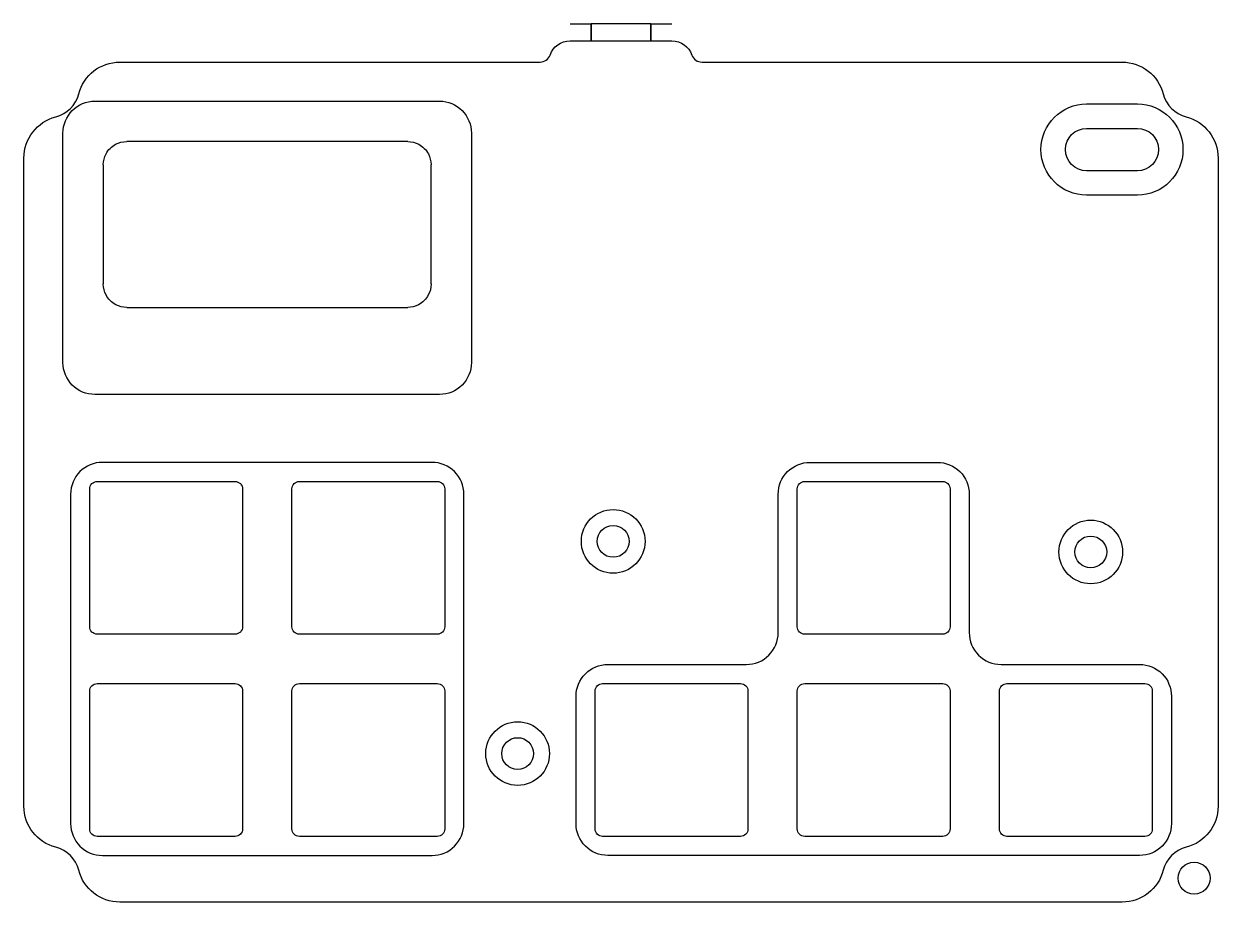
# Model space of a CAD drawing. Header units: millimetres. Extents: x -113 to 0, y 0 to 83.
import ezdxf

# ---------------------------------------------------------------- set-up
doc = ezdxf.new("R2010")
doc.units = ezdxf.units.MM
doc.layers.get('0').update_dxf_attribs({"linetype": 'CONTINUOUS'})

msp = doc.modelspace()

# ---------------------------------------------------------------- linework, layer by layer
for p, q in [((-61.06, 82.77), (-59.06, 82.77)), ((-59.06, 82.77), (-59.06, 81.17)), ((-59.06, 81.17), (-59.06, 82.77)), ((-53.46, 82.77), (-51.46, 82.77)), ((-53.46, 82.77), (-53.46, 81.17)), ((-53.46, 81.17), (-53.46, 82.77)), ((-61.06, 81.17), (-59.06, 81.17)), ((-61.06, 81.17), (-59.06, 81.17)), ((-53.46, 81.17), (-51.46, 81.17)), ((-53.46, 81.17), (-51.46, 81.17)), ((-76.36, 71.69), (-102.84, 71.69)), ((-105.04, 69.49), (-105.04, 58.28)), ((-74.16, 58.28), (-74.16, 69.49)), ((-105.04, 58.25), (-105.04, 58.28)), ((-74.16, 58.28), (-74.16, 58.25)), ((-102.84, 56.05), (-76.36, 56.05))]:
    msp.add_line(p, q)
msp.add_lwpolyline([(-53.46, 82.77), (-59.06, 82.77), (-59.06, 81.17), (-53.46, 81.17)], close=True)
for points in [[(0, 70.13), (0, 9.04, -0.342432), (-3.01, 5.17, 0.273676), (-5.17, 3.01, -0.342432), (-9.04, 0), (-103.48, 0, -0.342432), (-107.36, 3.01, 0.273676), (-109.52, 5.17, -0.342432), (-112.52, 9.04), (-112.52, 70.13, -0.342432), (-109.52, 74.01, 0.273676), (-107.36, 76.17, -0.342432), (-103.48, 79.17), (-63.89, 79.17, 0.317837), (-62.95, 79.84, -0.317837), (-61.06, 81.17), (-51.46, 81.17, -0.317837), (-49.58, 79.84, 0.317837), (-48.63, 79.17), (-9.04, 79.17, -0.342432), (-5.17, 76.17, 0.273676), (-3.01, 74.01, -0.342432)], [(-108.84, 72.49, -0.414214), (-105.84, 75.49), (-73.36, 75.49, -0.414214), (-70.36, 72.49), (-70.36, 50.85, -0.414214), (-73.36, 47.85), (-105.84, 47.85, -0.414214), (-108.84, 50.85)], [(-12.39, 66.63, -1), (-12.39, 75.23), (-7.61, 75.23, -1), (-7.61, 66.63)], [(-7.61, 72.93, -1), (-7.61, 68.93), (-12.39, 68.93, -1), (-12.39, 72.93)], [(-105.12, 4.4), (-74.07, 4.4, 0.414214), (-71.07, 7.4), (-71.07, 38.45, 0.414214), (-74.07, 41.45), (-105.12, 41.45, 0.414214), (-108.12, 38.45), (-108.12, 7.4, 0.414214)], [(-7.4, 22.4, -0.414214), (-4.4, 19.4), (-4.4, 7.4, -0.414214), (-7.4, 4.4), (-57.5, 4.4, -0.414214), (-60.5, 7.4), (-60.5, 19.4, -0.414214), (-57.5, 22.4), (-44.45, 22.4, 0.414214), (-41.45, 25.4), (-41.45, 38.45, -0.414214), (-38.45, 41.45), (-26.45, 41.45, -0.414214), (-23.45, 38.45), (-23.45, 25.4, 0.414214), (-20.45, 22.4)], [(-105.62, 39.65), (-92.62, 39.65, -0.414214), (-91.92, 38.95), (-91.92, 25.95, -0.414214), (-92.62, 25.25), (-105.62, 25.25, -0.414214), (-106.32, 25.95), (-106.32, 38.95, -0.414214)], [(-86.57, 39.65), (-73.57, 39.65, -0.414214), (-72.87, 38.95), (-72.87, 25.95, -0.414214), (-73.57, 25.25), (-86.57, 25.25, -0.414214), (-87.27, 25.95), (-87.27, 38.95, -0.414214)], [(-38.95, 39.65), (-25.95, 39.65, -0.414214), (-25.25, 38.95), (-25.25, 25.95, -0.414214), (-25.95, 25.25), (-38.95, 25.25, -0.414214), (-39.65, 25.95), (-39.65, 38.95, -0.414214)], [(-105.62, 20.6), (-92.62, 20.6, -0.414214), (-91.92, 19.9), (-91.92, 6.9, -0.414214), (-92.62, 6.2), (-105.62, 6.2, -0.414214), (-106.32, 6.9), (-106.32, 19.9, -0.414214)], [(-86.57, 20.6), (-73.57, 20.6, -0.414214), (-72.87, 19.9), (-72.87, 6.9, -0.414214), (-73.57, 6.2), (-86.57, 6.2, -0.414214), (-87.27, 6.9), (-87.27, 19.9, -0.414214)], [(-58, 20.6), (-45, 20.6, -0.414214), (-44.3, 19.9), (-44.3, 6.9, -0.414214), (-45, 6.2), (-58, 6.2, -0.414214), (-58.7, 6.9), (-58.7, 19.9, -0.414214)], [(-38.95, 20.6), (-25.95, 20.6, -0.414214), (-25.25, 19.9), (-25.25, 6.9, -0.414214), (-25.95, 6.2), (-38.95, 6.2, -0.414214), (-39.65, 6.9), (-39.65, 19.9, -0.414214)], [(-19.9, 20.6), (-6.9, 20.6, -0.414214), (-6.2, 19.9), (-6.2, 6.9, -0.414214), (-6.9, 6.2), (-19.9, 6.2, -0.414214), (-20.6, 6.9), (-20.6, 19.9, -0.414214)]]:
    msp.add_lwpolyline(points, format="xyb", close=True)
for centre, radius in [((-57, 34), 3), ((-57, 34), 1.5), ((-12, 33), 3), ((-12, 33), 1.5), ((-66, 14), 3), ((-66, 14), 1.5), ((-2.26, 2.26), 1.5)]:
    msp.add_circle(centre, radius)
for points, knots in [([(-105.04, 69.52), (-105.03, 69.87), (-104.95, 70.21), (-104.68, 70.71), (-104.55, 70.89), (-104.4, 71.04), (-104.24, 71.2), (-104.07, 71.33), (-103.56, 71.6), (-103.2, 71.69), (-102.84, 71.69)], [-1.55688, -1.55688, -1.55688, -1.55688, -1.082531, -1.082531, -0.785398, -0.785398, -0.785398, -0.488266, -0.488266, 0, 0, 0, 0]), ([(-76.36, 71.69), (-76, 71.69), (-75.64, 71.6), (-75.13, 71.33), (-74.96, 71.2), (-74.8, 71.04), (-74.65, 70.89), (-74.52, 70.71), (-74.25, 70.21), (-74.17, 69.87), (-74.16, 69.52)], [0, 0, 0, 0, 0.488266, 0.488266, 0.785398, 0.785398, 0.785398, 1.082531, 1.082531, 1.55688, 1.55688, 1.55688, 1.55688]), ([(-105.04, 69.49), (-105.04, 69.5), (-105.04, 69.5), (-105.04, 69.51), (-105.04, 69.52), (-105.04, 69.52)], [-1.57079633, -1.57079633, -1.57079633, -1.57079633, -1.56383811, -1.56383811, -1.5568799, -1.5568799, -1.5568799, -1.5568799]), ([(-74.16, 69.52), (-74.16, 69.52), (-74.16, 69.51), (-74.16, 69.5), (-74.16, 69.5), (-74.16, 69.49)], [1.5568799, 1.5568799, 1.5568799, 1.5568799, 1.56383811, 1.56383811, 1.57079633, 1.57079633, 1.57079633, 1.57079633]), ([(-102.84, 56.05), (-103.2, 56.05), (-103.55, 56.14), (-104.06, 56.41), (-104.24, 56.54), (-104.4, 56.7), (-104.55, 56.85), (-104.68, 57.03), (-104.95, 57.54), (-105.04, 57.89), (-105.04, 58.25)], [0, 0, 0, 0, 0.485384, 0.485384, 0.785398, 0.785398, 0.785398, 1.085413, 1.085413, 1.570796, 1.570796, 1.570796, 1.570796]), ([(-74.16, 58.25), (-74.16, 57.89), (-74.25, 57.54), (-74.52, 57.03), (-74.65, 56.85), (-74.8, 56.7), (-74.96, 56.54), (-75.14, 56.41), (-75.65, 56.14), (-76, 56.05), (-76.36, 56.05)], [-1.570796, -1.570796, -1.570796, -1.570796, -1.085413, -1.085413, -0.785398, -0.785398, -0.785398, -0.485384, -0.485384, 0, 0, 0, 0])]:
    msp.add_open_spline(points, degree=3, knots=knots)

doc.saveas('drawing.dxf')
